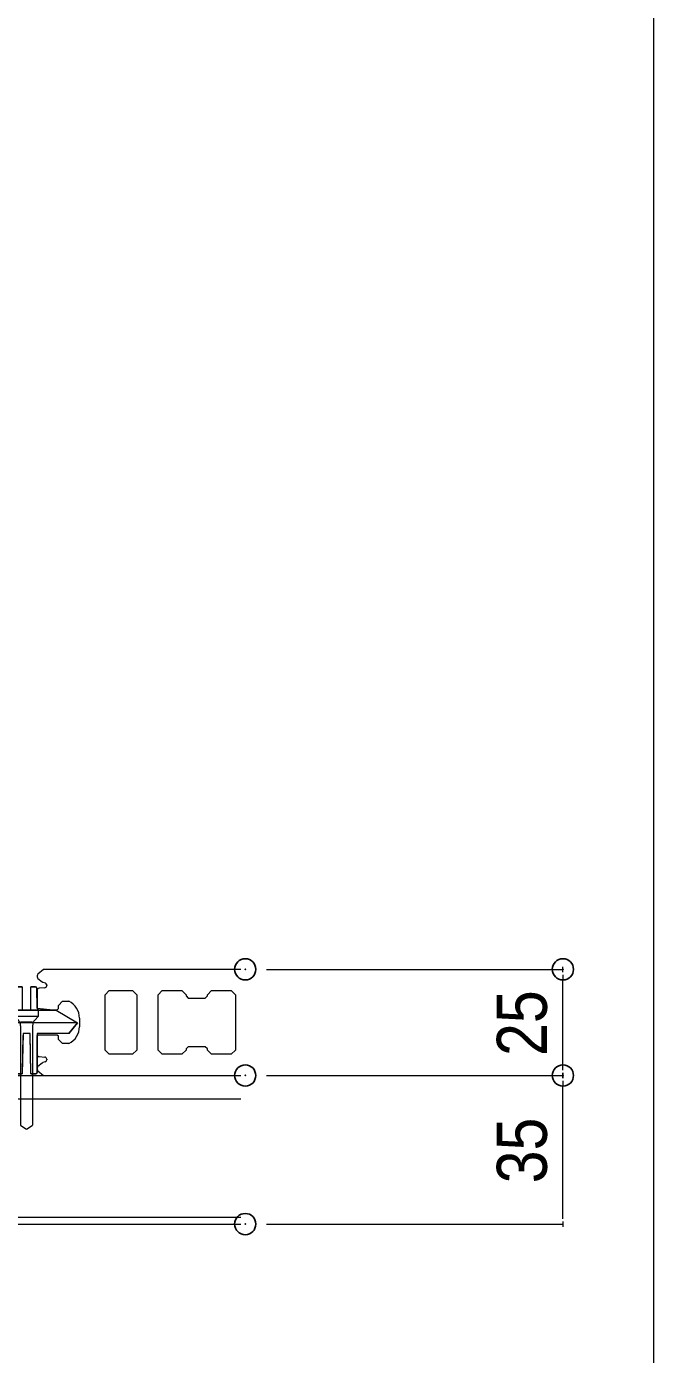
# Model space of a CAD drawing. Units: millimetres, scale not verified. Extents: x -450 to 450, y -136 to 136.
# Drawn here: x 420.5 to 450, y -73.9 to -11.4 of the extents above; entities that cross this region are included whole.
import ezdxf
from ezdxf.enums import TextEntityAlignment as Align

# ---------------------------------------------------------------- set-up
doc = ezdxf.new("R2010")
doc.units = ezdxf.units.MM
doc.header["$LTSCALE"] = 2
doc.header["$PDMODE"] = 32
doc.header["$PDSIZE"] = 1
for name, color, linetype, lineweight in [('0-0_一般', 4, 'Continuous', 9), ('0-1_デッキ', 4, 'Continuous', 9), ('0-3_根太', 4, 'Continuous', 9), ('0-8_WQCS', 4, 'Continuous', 9), ('0-9_寸法', 7, 'Continuous', 9), ('0-A_0', 2, 'Continuous', 9)]:
    doc.layers.add(name, color=color, linetype=linetype, lineweight=lineweight)
doc.layers.add('0-B_Defpoints', color=7, linetype='Continuous')
doc.styles.add('ＭＳ Ｐゴシック', font='')
doc.styles.get('ＭＳ Ｐゴシック').set_extended_font_data('MS PGothic')

# ---------------------------------------------------------------- blocks, each defined once
blk = doc.blocks.new('グループ-119-1')
at = {"layer": '0-3_根太'}
for p, q in [((10424.65, -5643), (11826.65, -5643)), ((10424.65, -5654), (11826.65, -5654)), ((11592.65, -5709.8), (11826.65, -5709.8)), ((11592.65, -5713), (11826.65, -5713))]:
    blk.add_line(p, q, dxfattribs=at)
blk = doc.blocks.new('グループ-134-1')
at = {"layer": '0-8_WQCS'}
for p, q in [((11720.83, -5601.82), (11720.66, -5611.28)), ((11723.65, -5601.23), (11721.43, -5601.23)), ((11723.65, -5601.23), (11723.65, -5601.81)), ((11723.65, -5601.81), (11723.65, -5611.27)), ((11727.65, -5601.81), (11727.65, -5601.23)), ((11729.87, -5601.23), (11727.65, -5601.23)), ((11727.65, -5611.27), (11727.65, -5601.81)), ((11730.63, -5611.28), (11730.47, -5601.82)), ((11711.65, -5612.23), (11739.65, -5612.23)), ((11749.65, -5618.23), (11701.65, -5618.23)), ((11745.65, -5623.23), (11749.65, -5618.23)), ((11720.65, -5624.18), (11720.65, -5641.63)), ((11723.96, -5624.2), (11723.66, -5641.65)), ((11727.64, -5641.65), (11727.33, -5624.2)), ((11730.65, -5641.63), (11730.65, -5624.18)), ((11721.25, -5642.23), (11723.65, -5642.23)), ((11723.66, -5641.65), (11723.65, -5642.23)), ((11727.65, -5642.23), (11727.64, -5641.65)), ((11727.65, -5642.23), (11730.05, -5642.23))]:
    blk.add_line(p, q, dxfattribs=at)
blk.add_lwpolyline([(11701.65, -5612.23), (11705.65, -5616.23), (11711.65, -5612.23), (11720.67, -5611.23), (11720.83, -5601.82), (11721.43, -5601.23), (11723.65, -5601.23), (11723.65, -5612.23), (11727.65, -5612.23), (11727.65, -5601.23), (11729.87, -5601.23), (11730.47, -5601.82), (11730.63, -5611.23), (11739.65, -5612.23), (11749.65, -5618.23), (11745.54, -5623.23), (11730.65, -5623.23), (11730.65, -5641.63), (11730.05, -5642.23), (11727.65, -5642.23), (11727.32, -5623.23), (11723.98, -5623.23), (11723.65, -5642.23), (11721.25, -5642.23), (11720.65, -5641.63), (11720.65, -5623.23), (11703.65, -5623.23), (11701.65, -5621.23)], close=True, dxfattribs=at)
for centre, start, end in [((11721.43, -5601.83), 90, 179), ((11729.87, -5601.83), 1, 90), ((11721.25, -5641.63), 180, 270), ((11730.05, -5641.63), 270, 0)]:
    blk.add_arc(centre, 0.6, start, end, dxfattribs=at)
blk = doc.blocks.new('グループ-135-1')
at = {"layer": '0-8_WQCS'}
for p, q in [((11731.15, -5615.23), (11720.15, -5615.23)), ((11720.15, -5615.23), (11721.65, -5616.74)), ((11731.15, -5615.23), (11729.64, -5616.74)), ((11731.15, -5612.23), (11731.15, -5615.23)), ((11728.47, -5617.91), (11722.83, -5617.91)), ((11722.83, -5619.57), (11722.83, -5666.43)), ((11728.47, -5619.57), (11728.47, -5666.43)), ((11722.83, -5666.43), (11725.29, -5668.15)), ((11725.29, -5668.15), (11725.65, -5668.23))]:
    blk.add_line(p, q, dxfattribs=at)
for points in [[(11731.15, -5612.23), (11720.15, -5612.23), (11720.15, -5615.23)], [(11725.65, -5668.23), (11726.01, -5668.15), (11728.47, -5666.43)]]:
    blk.add_lwpolyline(points, dxfattribs=at)
for centre, start, end in [((11718.83, -5619.57), 0, 45), ((11732.47, -5619.57), 135, 180)]:
    blk.add_arc(centre, 4, start, end, dxfattribs=at)
blk = doc.blocks.new('グループ-136-1')
at = {"layer": '0-8_WQCS'}
for name in ['グループ-134-1', 'グループ-135-1']:
    blk.add_blockref(name, (0, 0), dxfattribs=at)
blk = doc.blocks.new('グループ-137-1')
at = {"layer": '0-1_デッキ'}
for p, q in [((11730.65, -5595.98), (11730.65, -5596.51)), ((11730.65, -5595.98), (11730.65, -5596.51)), ((11733.65, -5593), (11731.01, -5595.2)), ((11733.65, -5593), (11731.01, -5595.2)), ((11731.03, -5597.31), (11732.99, -5598.88)), ((11731.03, -5597.31), (11732.99, -5598.88)), ((11826.65, -5593), (11733.65, -5593)), ((11826.65, -5593), (11733.65, -5593)), ((11730.65, -5602.93), (11730.65, -5611.5)), ((11730.65, -5602.93), (11730.65, -5611.5)), ((11734.22, -5601.68), (11731.57, -5601.92)), ((11734.22, -5601.68), (11731.57, -5601.92)), ((11733.34, -5599.06), (11734.42, -5599.38)), ((11733.34, -5599.06), (11734.42, -5599.38)), ((11735.15, -5600.36), (11735.15, -5600.67)), ((11735.15, -5600.36), (11735.15, -5600.67)), ((11762.62, -5605), (11764.62, -5603)), ((11762.62, -5605), (11764.62, -5603)), ((11762.62, -5631), (11762.62, -5605)), ((11762.62, -5631), (11762.62, -5605)), ((11764.62, -5603), (11775.62, -5603)), ((11764.62, -5603), (11775.62, -5603)), ((11775.62, -5603), (11777.63, -5605)), ((11775.62, -5603), (11777.63, -5605)), ((11777.63, -5605), (11777.63, -5631)), ((11777.63, -5605), (11777.63, -5631)), ((11787.63, -5605), (11789.62, -5603)), ((11787.63, -5605), (11789.62, -5603)), ((11787.63, -5631), (11787.63, -5605)), ((11787.63, -5631), (11787.63, -5605)), ((11789.62, -5603), (11798.88, -5603)), ((11789.62, -5603), (11798.88, -5603)), ((11798.88, -5603), (11800.88, -5605)), ((11798.88, -5603), (11800.88, -5605)), ((11800.88, -5605), (11800.88, -5605.5)), ((11800.88, -5605), (11800.88, -5605.5)), ((11810.88, -5605), (11812.87, -5603)), ((11810.88, -5605), (11812.87, -5603)), ((11810.88, -5605.5), (11810.88, -5605)), ((11810.88, -5605.5), (11810.88, -5605)), ((11812.87, -5603), (11822.13, -5603)), ((11812.87, -5603), (11822.13, -5603)), ((11822.13, -5603), (11824.13, -5605)), ((11822.13, -5603), (11824.13, -5605)), ((11824.13, -5605), (11824.13, -5631)), ((11824.13, -5605), (11824.13, -5631)), ((11740.65, -5610), (11742.65, -5608)), ((11740.65, -5610), (11742.65, -5608)), ((11740.65, -5611.5), (11740.65, -5610)), ((11740.65, -5611.5), (11740.65, -5610)), ((11742.65, -5608), (11745.65, -5608)), ((11742.65, -5608), (11745.65, -5608)), ((11800.88, -5605.5), (11801.88, -5606.5)), ((11800.88, -5605.5), (11801.88, -5606.5)), ((11801.88, -5606.5), (11809.88, -5606.5)), ((11801.88, -5606.5), (11809.88, -5606.5)), ((11809.88, -5606.5), (11810.88, -5605.5)), ((11809.88, -5606.5), (11810.88, -5605.5)), ((11730.65, -5611.5), (11731.15, -5612)), ((11730.65, -5611.5), (11731.15, -5612)), ((11731.15, -5612), (11740.15, -5612)), ((11731.15, -5612), (11740.15, -5612)), ((11740.15, -5612), (11740.65, -5611.5)), ((11740.15, -5612), (11740.65, -5611.5)), ((11750.65, -5616), (11750.65, -5620)), ((11750.65, -5616), (11750.65, -5620)), ((11731.15, -5624), (11730.65, -5624.5)), ((11731.15, -5624), (11730.65, -5624.5)), ((11740.15, -5624), (11731.15, -5624)), ((11740.15, -5624), (11731.15, -5624)), ((11740.65, -5624.5), (11740.15, -5624)), ((11740.65, -5624.5), (11740.15, -5624)), ((11730.65, -5624.5), (11730.65, -5633.07)), ((11730.65, -5624.5), (11730.65, -5633.07)), ((11740.65, -5626), (11740.65, -5624.5)), ((11740.65, -5626), (11740.65, -5624.5)), ((11742.65, -5628), (11740.65, -5626)), ((11742.65, -5628), (11740.65, -5626)), ((11745.65, -5628), (11742.65, -5628)), ((11745.65, -5628), (11742.65, -5628)), ((11801.88, -5629.5), (11800.88, -5630.5)), ((11801.88, -5629.5), (11800.88, -5630.5)), ((11809.88, -5629.5), (11801.88, -5629.5)), ((11809.88, -5629.5), (11801.88, -5629.5)), ((11810.88, -5630.5), (11809.88, -5629.5)), ((11810.88, -5630.5), (11809.88, -5629.5)), ((11731.57, -5634.08), (11734.22, -5634.32)), ((11731.57, -5634.08), (11734.22, -5634.32)), ((11735.15, -5635.33), (11735.15, -5635.64)), ((11735.15, -5635.33), (11735.15, -5635.64)), ((11764.62, -5633), (11762.62, -5631)), ((11764.62, -5633), (11762.62, -5631)), ((11775.63, -5633), (11764.62, -5633)), ((11775.63, -5633), (11764.62, -5633)), ((11777.63, -5631), (11775.63, -5633)), ((11777.63, -5631), (11775.63, -5633)), ((11789.62, -5633), (11787.63, -5631)), ((11789.62, -5633), (11787.63, -5631)), ((11798.87, -5633), (11789.62, -5633)), ((11798.87, -5633), (11789.62, -5633)), ((11800.88, -5631), (11798.87, -5633)), ((11800.88, -5631), (11798.87, -5633)), ((11800.88, -5630.5), (11800.88, -5631)), ((11800.88, -5630.5), (11800.88, -5631)), ((11810.88, -5631), (11810.88, -5630.5)), ((11810.88, -5631), (11810.88, -5630.5)), ((11812.87, -5633), (11810.88, -5631)), ((11812.87, -5633), (11810.88, -5631)), ((11822.12, -5633), (11812.87, -5633)), ((11822.12, -5633), (11812.87, -5633)), ((11824.13, -5631), (11822.12, -5633)), ((11824.13, -5631), (11822.12, -5633)), ((11730.65, -5639.49), (11730.65, -5640.02)), ((11730.65, -5639.49), (11730.65, -5640.02)), ((11731.01, -5640.8), (11733.65, -5643)), ((11731.01, -5640.8), (11733.65, -5643)), ((11732.99, -5637.12), (11731.03, -5638.69)), ((11732.99, -5637.12), (11731.03, -5638.69)), ((11734.42, -5636.62), (11733.34, -5636.94)), ((11734.42, -5636.62), (11733.34, -5636.94)), ((11733.65, -5643), (11826.65, -5643)), ((11733.65, -5643), (11826.65, -5643))]:
    blk.add_line(p, q, dxfattribs=at)
for centre, radius, start, end in [((11731.66, -5595.98), 1.02, 129.80557, 180), ((11731.66, -5595.98), 1.02, 129.80557, 180), ((11731.66, -5596.51), 1.02, 180, 231.34019), ((11731.66, -5596.51), 1.02, 180, 231.34019), ((11733.63, -5598.08), 1.02, 231.34019, 253.30076), ((11733.63, -5598.08), 1.02, 231.34019, 253.30076), ((11731.66, -5602.93), 1.02, 95.07961, 180), ((11731.66, -5602.93), 1.02, 95.07961, 180), ((11734.13, -5600.67), 1.02, 275.07961, 0), ((11734.13, -5600.67), 1.02, 275.07961, 0), ((11734.13, -5600.36), 1.02, 0, 73.30076), ((11734.13, -5600.36), 1.02, 0, 73.30076), ((11741.23, -5616.32), 9.42, 1.96794, 62.04932), ((11741.23, -5616.32), 9.42, 1.96794, 62.04932), ((11741.23, -5619.68), 9.42, 297.95068, 358.03206), ((11741.23, -5619.68), 9.42, 297.95068, 358.03206), ((11731.66, -5633.07), 1.02, 180, 264.92039), ((11731.66, -5633.07), 1.02, 180, 264.92039), ((11734.13, -5635.33), 1.02, 0, 84.92039), ((11734.13, -5635.33), 1.02, 0, 84.92039), ((11734.13, -5635.64), 1.02, 286.69924, 0), ((11734.13, -5635.64), 1.02, 286.69924, 0), ((11731.66, -5639.49), 1.02, 128.65981, 180), ((11731.66, -5639.49), 1.02, 128.65981, 180), ((11731.66, -5640.02), 1.02, 180, 230.19443), ((11731.66, -5640.02), 1.02, 180, 230.19443), ((11733.63, -5637.92), 1.02, 106.69924, 128.65981), ((11733.63, -5637.92), 1.02, 106.69924, 128.65981)]:
    blk.add_arc(centre, radius, start, end, dxfattribs=at)
blk = doc.blocks.new('_DOT')
at = {"layer": '0-A_0', "color": 7}
for p, q in [((-1, 0), (-2, 0)), ((-0.5, 0), (0.5, 0))]:
    blk.add_line(p, q, dxfattribs=at)

msp = doc.modelspace()

# ---------------------------------------------------------------- linework, layer by layer
at = {"layer": '0-0_一般', "color": 5}
msp.add_lwpolyline([(50, 136.5), (450, 136.5), (450, -123.5), (50, -123.5)], close=True, dxfattribs=at)
at = {"layer": '0-9_寸法'}
for p, q in [((431.762, -55.8), (445.734, -55.8)), ((445.734, -60.299), (445.734, -56.301)), ((431.762, -60.8), (445.734, -60.8)), ((431.762, -60.8), (445.734, -60.8)), ((445.734, -67.299), (445.734, -61.301)), ((431.762, -67.8), (445.734, -67.8))]:
    msp.add_line(p, q, dxfattribs=at)
at = {"layer": '0-B_Defpoints'}
for p in [(430.762, -55.8), (445.734, -55.8), (430.762, -60.8), (445.734, -60.8), (430.762, -67.8)]:
    msp.add_point(p, dxfattribs=at)

# ---------------------------------------------------------------- block references
at = {"layer": '0-1_デッキ', "xscale": 0.1, "yscale": 0.1}
msp.add_blockref('グループ-137-1', (-752.107, 503.5), dxfattribs=at)
at = {"layer": '0-3_根太', "xscale": 0.1, "yscale": 0.1}
msp.add_blockref('グループ-119-1', (-752.107, 503.5), dxfattribs=at)
at = {"layer": '0-8_WQCS', "xscale": 0.1, "yscale": 0.1}
msp.add_blockref('グループ-136-1', (-752.107, 503.5), dxfattribs=at)
at = {"layer": '0-9_寸法', "xscale": 0.2503723, "yscale": 0.2503723}
for p, rotation in [((445.734, -55.8), 90), ((445.734, -60.8), 270), ((445.734, -60.8), 90), ((445.734, -67.8), 270)]:
    msp.add_blockref('_DOT', p, dxfattribs=dict(at, rotation=rotation))

# ---------------------------------------------------------------- texts
at = {"layer": '0-9_寸法', "style": 'ＭＳ Ｐゴシック', "width": 0.9}
for s, p in [('25', (445.687, -59.879)), ('35', (445.687, -65.879))]:
    msp.add_text(s, height=2.361, rotation=90, dxfattribs=at).set_placement(p, align=Align.BOTTOM_LEFT)

doc.saveas('drawing.dxf')
